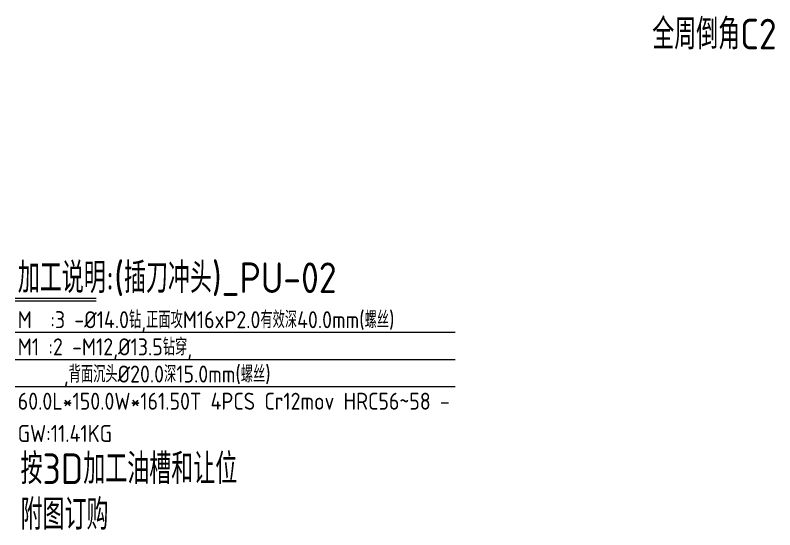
# Model space of a CAD drawing. Header units: millimetres. Extents: x -11315 to -10468, y 63511 to 64027.
# Drawn here: x -10915.6 to -10468, y 63723.5 to 64026.5 of the extents above; entities that cross this region are included whole.
import ezdxf

# ---------------------------------------------------------------- set-up
doc = ezdxf.new("R2010")
doc.units = ezdxf.units.MM
doc.layers.add('DIM', color=4, linetype='Continuous', lineweight=20)
doc.styles.add('gbenor', font='gbenor.shx', dxfattribs={"bigfont": 'gbcbig.shx'})

msp = doc.modelspace()

# ---------------------------------------------------------------- linework, layer by layer
at = {"layer": 'DIM', "color": 8, "linetype": 'Continuous', "lineweight": 5}
for p, q in [((-10915.585, 63859.83), (-10867.957, 63859.83)), ((-10915.585, 63858.33), (-10867.957, 63858.33)), ((-10915.585, 63839.83), (-10656.385, 63839.83)), ((-10915.585, 63823.83), (-10656.385, 63823.83)), ((-10915.585, 63807.83), (-10656.385, 63807.83))]:
    msp.add_line(p, q, dxfattribs=at)

# ---------------------------------------------------------------- texts
at = {"layer": 'DIM', "color": 6, "lineweight": 5, "style": 'gbenor'}
msp.add_text('全周倒角C2', height=18, dxfattribs=at).set_placement((-10540.276, 64006.428))
at = {"layer": 'DIM', "color": 4, "lineweight": 5, "style": 'gbenor'}
for s, height, p in [('加工说明:(插刀冲头)_PU-02', 18, (-10914.047, 63862.937)), ('M  :3 -%%c14.0钻,正面攻M16xP2.0有效深40.0mm(螺丝)', 10, (-10914.085, 63842.223)), ('M1 :2 -M12,%%c13.5钻穿,', 10, (-10914.085, 63826.223)), ('     ,背面沉头%%c20.0深15.0mm(螺丝)', 10, (-10914.085, 63810.223)), ('60.0L*150.0W*161.50T 4PCS Cr12mov HRC56~58 -', 10, (-10914.085, 63794.223)), ('GW:11.41KG', 10, (-10914.085, 63775.223))]:
    msp.add_text(s, height=height, dxfattribs=at).set_placement(p)
at = {"layer": 'DIM', "color": 21, "lineweight": 5, "style": 'gbenor'}
for s, p in [('按3D加工油槽和让位', (-10912.437, 63750.458)), ('附图订购', (-10912.437, 63723.532))]:
    msp.add_text(s, height=18, dxfattribs=at).set_placement(p)

doc.saveas('drawing.dxf')
